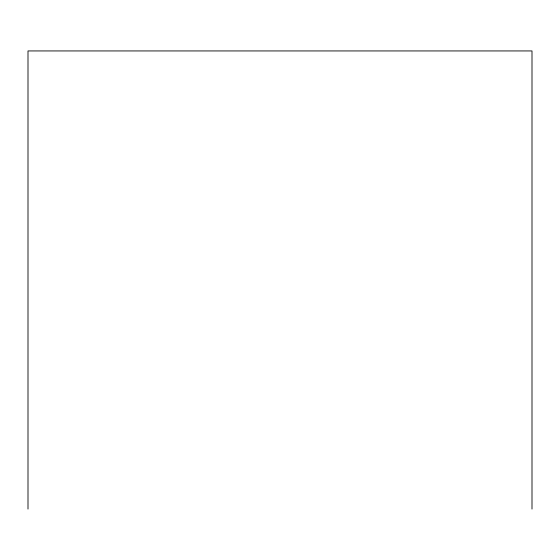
<?xml version="1.0" encoding="UTF-8"?>
<svg xmlns="http://www.w3.org/2000/svg" width="560" height="560" viewBox="0 0 560 560"><rect width="100%" height="100%" fill="white"/><g stroke="black" fill="none" stroke-linecap="round" stroke-linejoin="round"><path stroke-width="0.84" d="M532 509.061L532 50.939L28 50.939L28 509.061"/></g></svg>
